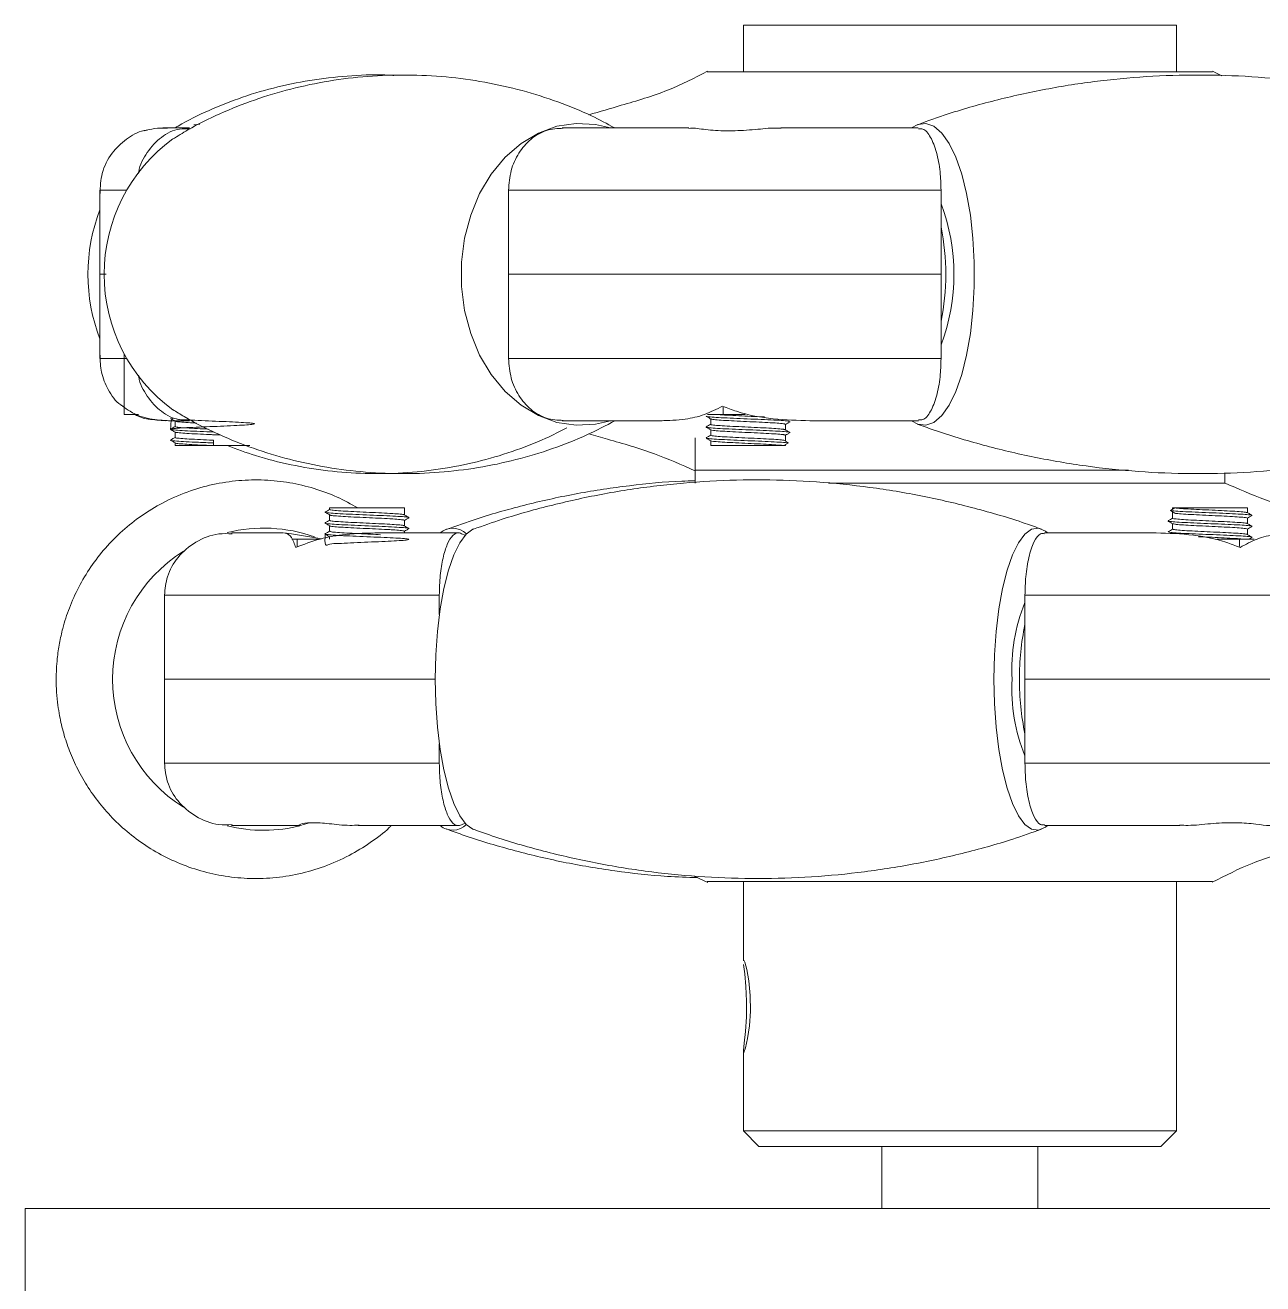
# Model space of a CAD drawing. Header units: millimetres. Extents: x 0 to 1189, y 0 to 841.
# Drawn here: x 176.3 to 255.8, y 481.4 to 562.2 of the extents above; entities that cross this region are included whole.
import ezdxf

# ---------------------------------------------------------------- set-up
doc = ezdxf.new("R2010")
doc.units = ezdxf.units.MM

msp = doc.modelspace()

# ---------------------------------------------------------------- linework, layer by layer
at = {"color": 7, "linetype": 'Continuous', "lineweight": 15}
for p, q in [((222.422, 562.234), (222.422, 559.234)), ((236.696, 562.234), (222.422, 562.234)), ((250.222, 562.234), (236.696, 562.234)), ((250.222, 559.234), (250.222, 562.234)), ((220.108, 559.234), (220.102, 559.234)), ((252.542, 559.234), (220.108, 559.234)), ((253.138, 558.989), (252.539, 559.271)), ((185.323, 555.635), (185.151, 555.635)), ((186.871, 555.635), (185.323, 555.635)), ((186.624, 555.604), (186.847, 555.575)), ((187.156, 555.827), (187.527, 555.884)), ((218.92, 555.635), (210.799, 555.635)), ((233.655, 555.635), (224.832, 555.635)), ((181.122, 551.635), (181.122, 546.234)), ((235.115, 551.635), (207.351, 551.635)), ((207.351, 551.635), (207.351, 546.234)), ((235.115, 546.234), (235.115, 551.635)), ((181.122, 546.234), (181.122, 540.832)), ((181.515, 546.234), (181.122, 546.234)), ((207.351, 546.234), (207.351, 540.832)), ((235.115, 546.234), (207.351, 546.234)), ((235.115, 546.234), (235.115, 540.832)), ((182.683, 537.234), (182.683, 541.093)), ((235.115, 540.832), (207.351, 540.832)), ((221.122, 537.234), (221.122, 537.702)), ((182.683, 537.234), (183.588, 537.234)), ((185.52, 536.832), (186.87, 536.832)), ((185.939, 536.807), (185.939, 536.458)), ((210.8, 536.832), (217.215, 536.832)), ((220.121, 537.234), (221.122, 537.234)), ((220.325, 536.947), (220.325, 536.598)), ((221.122, 537.234), (222.535, 537.234)), ((226.689, 536.832), (233.657, 536.832)), ((185.939, 536.107), (185.939, 535.758)), ((220.062, 536.434), (220.025, 536.425)), ((220.325, 536.247), (220.325, 535.898)), ((225.125, 536.253), (225.125, 536.602)), ((225.125, 535.521), (225.125, 535.902)), ((185.939, 535.407), (185.939, 535.234)), ((185.939, 535.234), (188.404, 535.234)), ((188.412, 535.407), (188.404, 535.58)), ((188.412, 535.407), (188.404, 535.234)), ((188.404, 535.234), (190.739, 535.234)), ((219.322, 535.734), (219.322, 532.864)), ((220.325, 535.547), (220.325, 535.234)), ((220.325, 535.234), (225.027, 535.234)), ((225.314, 535.407), (225.027, 535.58)), ((225.314, 535.407), (225.027, 535.234)), ((225.027, 535.234), (225.125, 535.234)), ((225.125, 535.234), (225.125, 535.293)), ((247.139, 533.65), (219.322, 533.65)), ((253.322, 532.818), (253.322, 533.486)), ((219.322, 532.845), (219.322, 532.818)), ((227.881, 532.818), (253.322, 532.818)), ((195.864, 531.234), (195.864, 531.132)), ((200.664, 531.234), (195.864, 531.234)), ((200.664, 530.786), (200.664, 531.234)), ((249.835, 531.061), (250.118, 531.234)), ((249.835, 531.061), (250.118, 530.887)), ((249.98, 531.234), (249.98, 531.149)), ((250.118, 531.234), (249.98, 531.234)), ((254.78, 531.234), (250.118, 531.234)), ((254.78, 530.926), (254.78, 531.234)), ((195.864, 530.781), (195.864, 530.432)), ((200.664, 530.086), (200.664, 530.435)), ((200.935, 530.6), (200.963, 530.607)), ((249.98, 530.972), (249.98, 530.572)), ((254.78, 530.226), (254.78, 530.575)), ((192.872, 529.635), (189.574, 529.635)), ((193.423, 529.575), (192.928, 529.635)), ((195.367, 529.254), (193.423, 529.575)), ((195.864, 530.081), (195.864, 529.732)), ((204.087, 529.635), (198.896, 529.635)), ((200.664, 529.635), (200.664, 529.735)), ((204.338, 529.575), (204.568, 529.476)), ((248.649, 529.635), (241.763, 529.635)), ((249.98, 530.221), (249.98, 529.872)), ((254.78, 529.526), (254.78, 529.875)), ((193.777, 529.234), (193.43, 529.234)), ((193.777, 529.234), (193.777, 528.754)), ((195.121, 529.234), (193.777, 529.234)), ((195.864, 529.381), (195.864, 529.234)), ((254.273, 529.234), (252.843, 529.234)), ((254.273, 529.234), (254.273, 528.766)), ((255.216, 529.234), (254.273, 529.234)), ((185.266, 525.635), (202.907, 525.635)), ((185.266, 520.234), (185.266, 525.635)), ((202.907, 524.385), (202.907, 525.635)), ((240.502, 525.635), (267.783, 525.635)), ((240.502, 520.234), (240.502, 525.635)), ((185.266, 520.234), (202.643, 520.234)), ((185.266, 520.234), (185.266, 514.832)), ((240.502, 520.234), (267.783, 520.234)), ((240.502, 520.234), (240.502, 514.832)), ((202.907, 514.832), (202.907, 516.083)), ((185.266, 514.832), (202.907, 514.832)), ((240.502, 514.832), (267.783, 514.832)), ((189.574, 510.832), (193.878, 510.832)), ((193.965, 510.86), (193.867, 510.841)), ((194.124, 510.892), (194.48, 510.995)), ((197.707, 510.832), (204.087, 510.832)), ((204.338, 510.892), (204.567, 510.992)), ((241.762, 510.832), (250.444, 510.832)), ((219.26, 507.594), (220.145, 507.177)), ((220.102, 507.234), (252.542, 507.234)), ((222.422, 507.234), (222.422, 502.144)), ((250.222, 491.234), (250.222, 507.234)), ((222.422, 496.334), (222.422, 491.234)), ((222.422, 491.234), (223.422, 490.234)), ((222.434, 491.234), (222.422, 491.234)), ((250.222, 491.234), (222.434, 491.234)), ((249.222, 490.234), (250.222, 491.234)), ((223.422, 490.234), (236.669, 490.234)), ((231.322, 490.234), (231.322, 486.234)), ((236.669, 490.234), (249.222, 490.234)), ((241.322, 486.234), (241.322, 490.234)), ((296.322, 486.234), (176.322, 486.234)), ((176.322, 486.234), (176.322, 390.807)), ((286.322, 486.234), (186.322, 486.234))]:
    msp.add_line(p, q, dxfattribs=at)
at = {"color": 8, "linetype": 'Continuous', "lineweight": 15}
for p, q in [((182.817, 551.635), (181.122, 551.635)), ((182.817, 540.832), (181.122, 540.832))]:
    msp.add_line(p, q, dxfattribs=at)
at = {"color": 7, "linetype": 'Continuous', "lineweight": 15, "flags": 128}
for points in [[(213.901, 536.832), (212.926, 536.602), (211.689, 536.539), (210.46, 536.727), (209.271, 537.162), (208.152, 537.831), (207.133, 538.718), (206.24, 539.8), (205.496, 541.048), (204.921, 542.431), (204.529, 543.912), (204.33, 545.453), (204.33, 547.015), (204.529, 548.556), (204.921, 550.037), (205.496, 551.42), (206.24, 552.668), (207.133, 553.75), (208.152, 554.637), (209.271, 555.306), (210.46, 555.74), (211.689, 555.929), (212.926, 555.866), (213.901, 555.635)], [(233.207, 555.635), (233.619, 555.866), (234.141, 555.929), (234.659, 555.74), (235.161, 555.306), (235.633, 554.637), (236.063, 553.75), (236.44, 552.668), (236.754, 551.42), (236.996, 550.037), (237.162, 548.556), (237.246, 547.015), (237.246, 545.453), (237.162, 543.912), (236.996, 542.431), (236.754, 541.048), (236.44, 539.8), (236.063, 538.718), (235.633, 537.831), (235.161, 537.162), (234.659, 536.727), (234.141, 536.539), (233.619, 536.602), (233.207, 536.832)], [(205.115, 529.887), (205.06, 529.866), (204.627, 529.553), (204.213, 529), (203.83, 528.219), (203.487, 527.231), (203.194, 526.063), (202.958, 524.743), (202.784, 523.306), (202.678, 521.79), (202.643, 520.234)], [(238.511, 520.234), (238.547, 521.79), (238.653, 523.306), (238.826, 524.743), (239.062, 526.063), (239.356, 527.231), (239.698, 528.219), (240.081, 529), (240.495, 529.553), (240.928, 529.866), (241.37, 529.929), (241.809, 529.74), (241.939, 529.635)], [(202.643, 520.234), (202.678, 518.677), (202.784, 517.161), (202.958, 515.725), (203.194, 514.405), (203.487, 513.236), (203.83, 512.249), (204.213, 511.468), (204.627, 510.914), (205.06, 510.602), (205.115, 510.58)], [(241.939, 510.832), (241.809, 510.727), (241.37, 510.539), (240.928, 510.602), (240.495, 510.914), (240.081, 511.468), (239.698, 512.249), (239.356, 513.236), (239.062, 514.405), (238.826, 515.725), (238.653, 517.161), (238.547, 518.677), (238.511, 520.234)], [(222.434, 502.234), (222.511, 502.069), (222.637, 501.596), (222.773, 500.855), (222.869, 499.92), (222.886, 498.919), (222.82, 497.971), (222.696, 497.155), (222.558, 496.556), (222.456, 496.258), (222.434, 496.234), (222.427, 496.398), (222.479, 496.872), (222.557, 497.613), (222.619, 498.548), (222.63, 499.549), (222.587, 500.497), (222.511, 501.312), (222.442, 501.912), (222.442, 501.912)]]:
    msp.add_lwpolyline(points, dxfattribs=at)
at = {"color": 7, "linetype": 'Continuous', "lineweight": 15}
for centre, radius, start, end in [((192.177, 546.234), 10.787, 126.27321, 233.72016), ((223.142, 546.234), 12.799, 339.30348, 20.69652), ((191.871, 546.234), 11.521, 158.91604, 201.08396), ((220.283, 546.234), 15.138, 348.45589, 11.54411), ((191.634, 520.241), 9.696, 70.32765, 103.98975), ((203.769, 528.659), 1.266, 46.16692, 129.58284), ((191.638, 520.234), 9.703, 122.01438, 180.00394), ((250.887, 520.875), 11.232, 157.61135, 183.2728), ((255.975, 520.428), 15.823, 167.92659, 180.70234), ((191.638, 520.233), 9.703, 179.99633, 237.97895), ((250.887, 519.593), 11.232, 176.72713, 202.38872), ((255.976, 520.04), 15.825, 179.29814, 192.07284), ((191.634, 520.227), 9.696, 256.02053, 284.4436), ((203.769, 511.808), 1.266, 230.42015, 313.83212)]:
    msp.add_arc(centre, radius, start, end, dxfattribs=at)
for points, knots in [([(214.167, 555.635), (213.676, 555.9), (212.514, 556.527), (210.52, 557.334), (208.227, 558.065), (205.824, 558.604), (203.348, 558.942), (200.831, 559.069), (198.308, 558.981), (195.811, 558.679), (193.375, 558.168), (191.03, 557.463), (188.816, 556.574), (187.067, 555.709), (186.108, 555.109), (185.785, 554.908)], [0, 0, 0, 0, 0.058464, 0.138154, 0.219179, 0.301176, 0.383838, 0.466896, 0.55011, 0.633224, 0.71597, 0.798112, 0.879389, 0.959498, 1, 1, 1, 1]), ([(199.983, 559.003), (199.895, 559.01), (199.002, 559.079), (197.293, 559.007), (194.889, 558.771), (192.537, 558.304), (190.269, 557.646), (188.133, 556.789), (186.69, 556.105), (186.009, 555.676), (185.944, 555.635)], [0, 0, 0, 0, 0.01781, 0.1806107, 0.3433866, 0.5055539, 0.6666379, 0.8261283, 0.983457, 1, 1, 1, 1]), ([(220.127, 559.28), (219.281, 558.846), (217.506, 557.934), (214.891, 557.18), (213.201, 556.682), (212.51, 556.478)], [0, 0, 0, 0, 0.349631, 0.734396, 1, 1, 1, 1]), ([(269.677, 555.847), (269.335, 555.972), (267.948, 556.48), (265.452, 557.229), (262.177, 558.01), (258.845, 558.576), (255.479, 558.93), (252.097, 559.068), (248.717, 558.989), (245.356, 558.696), (242.032, 558.193), (238.764, 557.476), (235.946, 556.689), (234.249, 556.078), (233.592, 555.841)], [0, 0, 0, 0, 0.02986, 0.121075, 0.212613, 0.304251, 0.395902, 0.487496, 0.578981, 0.670305, 0.761411, 0.85225, 0.942762, 1, 1, 1, 1]), ([(184.142, 555.488), (184.078, 555.48), (183.596, 555.417), (182.777, 554.936), (181.814, 554.022), (181.186, 552.783), (181.146, 551.865), (181.127, 551.429)], [0, 0, 0, 0, 0.03565, 0.266033, 0.499504, 0.762713, 1, 1, 1, 1]), ([(186.902, 555.57), (186.677, 555.582), (186.036, 555.617), (185.032, 555.104), (184.138, 554.131), (183.665, 553.246), (183.605, 552.749), (183.601, 552.715)], [0, 0, 0, 0, 0.156401, 0.444209, 0.722379, 0.981435, 1, 1, 1, 1]), ([(185.427, 555.607), (185.292, 555.617), (184.804, 555.65), (184.233, 555.512), (183.999, 555.462), (183.93, 555.448), (183.95, 555.454), (183.957, 555.456)], [0, 0, 0, 0, 0.1388316, 0.5024524, 0.901375, 0.9681705, 1, 1, 1, 1]), ([(207.351, 551.635), (207.385, 552.063), (207.453, 552.918), (207.98, 554.064), (208.765, 554.963), (209.761, 555.556), (210.492, 555.596), (210.853, 555.615)], [0, 0, 0, 0, 0.193224, 0.386266, 0.584374, 0.794823, 1, 1, 1, 1]), ([(224.847, 555.61), (224.723, 555.618), (224.228, 555.649), (223.133, 555.514), (222.109, 555.456), (221.087, 555.447), (220.14, 555.491), (219.255, 555.643), (218.992, 555.613), (218.925, 555.606)], [0, 0, 0, 0, 0.064828, 0.258299, 0.470552, 0.505996, 0.717, 0.927776, 1, 1, 1, 1]), ([(233.656, 555.57), (233.754, 555.583), (234.027, 555.619), (234.45, 555.103), (234.838, 554.137), (235.074, 552.905), (235.102, 552.035), (235.115, 551.635)], [0, 0, 0, 0, 0.133104, 0.37186, 0.602621, 0.817525, 1, 1, 1, 1]), ([(181.127, 541.038), (181.136, 540.671), (181.156, 539.899), (181.632, 538.8), (182.161, 538.008), (182.607, 537.756), (182.683, 537.713)], [0, 0, 0, 0, 0.285633, 0.599858, 0.931381, 1, 1, 1, 1]), ([(207.351, 540.832), (207.385, 540.405), (207.453, 539.55), (207.98, 538.404), (208.765, 537.504), (209.761, 536.911), (210.493, 536.872), (210.854, 536.852)], [0, 0, 0, 0, 0.193167, 0.386153, 0.584203, 0.794589, 1, 1, 1, 1]), ([(233.657, 536.898), (233.755, 536.885), (234.027, 536.849), (234.45, 537.365), (234.838, 538.331), (235.074, 539.562), (235.102, 540.433), (235.115, 540.832)], [0, 0, 0, 0, 0.132566, 0.3714697, 0.6023743, 0.8174139, 1, 1, 1, 1]), ([(186.906, 536.898), (186.679, 536.885), (186.037, 536.85), (185.032, 537.363), (184.138, 538.337), (183.665, 539.221), (183.605, 539.719), (183.601, 539.752)], [0, 0, 0, 0, 0.15714, 0.444708, 0.722647, 0.981489, 1, 1, 1, 1]), ([(185.588, 536.833), (185.165, 536.852), (184.31, 536.892), (183.292, 537.247), (182.728, 537.655), (182.568, 537.77)], [0, 0, 0, 0, 0.412602, 0.833283, 1, 1, 1, 1]), ([(185.782, 537.558), (186.031, 537.401), (186.901, 536.855), (188.526, 536.028), (190.682, 535.129), (192.98, 534.404), (195.382, 533.864), (197.858, 533.526), (200.375, 533.399), (202.898, 533.487), (205.395, 533.789), (207.832, 534.298), (210.172, 535.008), (212.309, 535.844), (213.59, 536.52), (214.182, 536.832)], [0, 0, 0, 0, 0.031318, 0.10953, 0.189187, 0.270178, 0.352141, 0.434769, 0.517793, 0.600973, 0.684052, 0.766764, 0.848872, 0.930115, 1, 1, 1, 1]), ([(221.09, 537.77), (220.705, 537.575), (219.927, 537.178), (218.584, 536.881), (217.64, 536.85), (217.112, 536.833)], [0, 0, 0, 0, 0.301027, 0.609229, 1, 1, 1, 1]), ([(226.702, 536.833), (225.916, 536.852), (224.328, 536.892), (222.435, 537.247), (221.387, 537.655), (221.09, 537.77)], [0, 0, 0, 0, 0.412645, 0.833373, 1, 1, 1, 1]), ([(183.352, 537.248), (183.359, 537.244), (183.64, 537.056), (184.303, 536.9), (184.955, 536.857), (185.319, 536.833)], [0, 0, 0, 0, 0.01058, 0.447057, 1, 1, 1, 1]), ([(185.655, 536.277), (185.667, 536.565), (185.69, 537.144), (186.127, 536.863), (186.787, 536.89), (187.631, 536.835), (188.551, 536.802), (189.448, 536.764), (190.219, 536.726), (190.778, 536.689), (191.062, 536.651), (191.039, 536.613), (190.71, 536.576), (190.113, 536.538), (189.316, 536.5), (188.41, 536.463), (187.495, 536.425), (186.676, 536.388), (186.043, 536.35), (185.67, 536.312), (185.599, 536.275), (185.838, 536.237), (186.358, 536.2), (187.102, 536.162), (187.837, 536.131), (188.289, 536.112), (188.438, 536.106)], [0, 0, 0, 0, 0.042404, 0.08499, 0.127629, 0.170254, 0.212829, 0.255372, 0.297901, 0.340436, 0.382998, 0.425605, 0.468252, 0.510854, 0.553414, 0.595948, 0.638478, 0.681022, 0.7236, 0.76623, 0.808865, 0.851447, 0.893994, 0.936524, 0.979057, 1, 1, 1, 1]), ([(185.646, 536.977), (185.697, 536.948), (185.799, 536.889), (185.9, 536.83), (185.951, 536.801)], [0, 0, 0, 0, 0.500065, 1, 1, 1, 1]), ([(185.969, 536.802), (185.996, 536.792), (186.058, 536.769), (186.475, 536.734), (186.926, 536.706), (187.251, 536.69), (187.321, 536.686)], [0, 0, 0, 0, 0.263139, 0.587356, 0.911573, 1, 1, 1, 1]), ([(220.029, 537.118), (220.08, 537.089), (220.182, 537.03), (220.283, 536.972), (220.334, 536.942)], [0, 0, 0, 0, 0.5000524, 1, 1, 1, 1]), ([(220.068, 537.117), (220.067, 537.112), (220.064, 537.095), (220.378, 537.065), (220.965, 537.027), (221.769, 536.99), (222.677, 536.952), (223.59, 536.914), (224.411, 536.877), (225.024, 536.839), (225.366, 536.808), (225.375, 536.79), (225.378, 536.784)], [0, 0, 0, 0, 0.04508, 0.157801, 0.270464, 0.383121, 0.495826, 0.60863, 0.721575, 0.834484, 0.947261, 1, 1, 1, 1]), ([(220.365, 536.944), (220.372, 536.936), (220.391, 536.917), (220.719, 536.885), (221.283, 536.847), (222.022, 536.809), (222.838, 536.772), (223.64, 536.734), (224.343, 536.696), (224.849, 536.659), (225.115, 536.627), (225.097, 536.608), (225.091, 536.602)], [0, 0, 0, 0, 0.062636, 0.172724, 0.282812, 0.3929, 0.502988, 0.613075, 0.723162, 0.83325, 0.943338, 1, 1, 1, 1]), ([(220.743, 537.234), (220.801, 537.228), (220.992, 537.21), (221.546, 537.18), (222.309, 537.142), (223.1, 537.106), (223.56, 537.083), (223.77, 537.073)], [0, 0, 0, 0, 0.1022461, 0.3357593, 0.5692715, 0.8027827, 1, 1, 1, 1]), ([(225.125, 536.597), (225.173, 536.625), (225.272, 536.683), (225.371, 536.74), (225.422, 536.769)], [0, 0, 0, 0, 0.486894, 1, 1, 1, 1]), ([(185.939, 536.463), (185.891, 536.435), (185.793, 536.378), (185.694, 536.321), (185.643, 536.291)], [0, 0, 0, 0, 0.485567, 1, 1, 1, 1]), ([(185.644, 536.278), (185.695, 536.249), (185.797, 536.19), (185.898, 536.131), (185.949, 536.102)], [0, 0, 0, 0, 0.500044, 1, 1, 1, 1]), ([(185.972, 536.458), (185.965, 536.453), (185.938, 536.435), (186.182, 536.404), (186.669, 536.367), (187.331, 536.33), (187.835, 536.307), (188.073, 536.296)], [0, 0, 0, 0, 0.099238, 0.330835, 0.562431, 0.794027, 1, 1, 1, 1]), ([(185.968, 536.103), (185.965, 536.1), (185.95, 536.086), (186.187, 536.058), (186.667, 536.02), (187.359, 535.983), (187.971, 535.954), (188.487, 535.93), (188.726, 535.919), (188.885, 535.911)], [0, 0, 0, 0, 0.037288, 0.233294, 0.429301, 0.625308, 0.821314, 0.880753, 1, 1, 1, 1]), ([(189.293, 535.234), (189.895, 535.009), (191.221, 534.513), (193.388, 533.974), (195.744, 533.585), (198.153, 533.409), (200.577, 533.447), (202.982, 533.7), (205.335, 534.161), (207.596, 534.828), (209.529, 535.567), (210.641, 536.151), (211.086, 536.385)], [0, 0, 0, 0, 0.086785, 0.191177, 0.296558, 0.402572, 0.508892, 0.615196, 0.721103, 0.826302, 0.93046, 1, 1, 1, 1]), ([(212.504, 535.985), (212.902, 535.872), (214.312, 535.474), (216.63, 534.814), (218.453, 534.007), (219.313, 533.625)], [0, 0, 0, 0, 0.172096, 0.609297, 1, 1, 1, 1]), ([(220.029, 536.419), (220.079, 536.39), (220.181, 536.331), (220.282, 536.272), (220.333, 536.243)], [0, 0, 0, 0, 0.5000631, 1, 1, 1, 1]), ([(220.325, 535.903), (220.277, 535.875), (220.178, 535.818), (220.08, 535.761), (220.029, 535.731)], [0, 0, 0, 0, 0.485363, 1, 1, 1, 1]), ([(220.325, 536.603), (220.278, 536.575), (220.181, 536.519), (220.083, 536.462), (220.032, 536.433)], [0, 0, 0, 0, 0.479713, 1, 1, 1, 1]), ([(220.055, 536.418), (220.08, 536.408), (220.136, 536.385), (220.578, 536.35), (221.261, 536.312), (222.119, 536.275), (223.043, 536.237), (223.928, 536.2), (224.686, 536.162), (225.191, 536.124), (225.432, 536.098), (225.407, 536.085), (225.405, 536.083)], [0, 0, 0, 0, 0.090267, 0.202753, 0.315377, 0.428012, 0.54051, 0.652913, 0.765272, 0.877639, 0.990067, 1, 1, 1, 1]), ([(220.342, 536.598), (220.337, 536.596), (220.294, 536.582), (220.477, 536.555), (220.891, 536.517), (221.538, 536.48), (222.312, 536.442), (223.135, 536.404), (223.91, 536.367), (224.554, 536.329), (224.883, 536.3), (225.063, 536.276), (225.076, 536.265), (225.084, 536.257)], [0, 0, 0, 0, 0.016425, 0.126831, 0.237239, 0.347648, 0.458056, 0.568464, 0.678871, 0.789279, 0.899686, 0.933175, 1, 1, 1, 1]), ([(220.342, 535.898), (220.337, 535.896), (220.294, 535.882), (220.477, 535.855), (220.891, 535.817), (221.538, 535.78), (222.312, 535.742), (223.135, 535.704), (223.911, 535.667), (224.551, 535.629), (224.891, 535.6), (225.001, 535.584), (225.027, 535.58)], [0, 0, 0, 0, 0.017602, 0.135914, 0.254229, 0.372544, 0.490859, 0.609173, 0.727488, 0.845802, 0.964115, 1, 1, 1, 1]), ([(220.336, 536.244), (220.375, 536.232), (220.454, 536.208), (220.899, 536.171), (221.536, 536.133), (222.313, 536.096), (223.135, 536.058), (223.911, 536.02), (224.554, 535.983), (224.885, 535.954), (225.084, 535.927), (225.097, 535.913), (225.108, 535.902)], [0, 0, 0, 0, 0.1045332, 0.2143459, 0.3241584, 0.4339714, 0.5437848, 0.6535986, 0.7634122, 0.8732257, 0.9065266, 1, 1, 1, 1]), ([(225.419, 536.082), (225.368, 536.112), (225.267, 536.171), (225.165, 536.229), (225.114, 536.259)], [0, 0, 0, 0, 0.500071, 1, 1, 1, 1]), ([(225.125, 535.897), (225.172, 535.925), (225.271, 535.982), (225.369, 536.039), (225.42, 536.068)], [0, 0, 0, 0, 0.483426, 1, 1, 1, 1]), ([(233.588, 536.621), (233.93, 536.496), (235.317, 535.988), (237.813, 535.239), (241.088, 534.458), (244.421, 533.891), (247.787, 533.537), (251.168, 533.4), (254.548, 533.478), (257.909, 533.772), (261.233, 534.275), (264.501, 534.991), (267.32, 535.778), (269.016, 536.39), (269.674, 536.627)], [0, 0, 0, 0, 0.029859, 0.121074, 0.212612, 0.30425, 0.395901, 0.487496, 0.578981, 0.670304, 0.761411, 0.85225, 0.942762, 1, 1, 1, 1]), ([(185.642, 535.579), (185.693, 535.55), (185.795, 535.491), (185.896, 535.432), (185.947, 535.403)], [0, 0, 0, 0, 0.500073, 1, 1, 1, 1]), ([(185.939, 535.763), (185.892, 535.735), (185.795, 535.679), (185.697, 535.622), (185.646, 535.593)], [0, 0, 0, 0, 0.479635, 1, 1, 1, 1]), ([(185.682, 535.578), (185.684, 535.572), (185.687, 535.554), (186.02, 535.522), (186.623, 535.485), (187.456, 535.446), (188.087, 535.42), (188.412, 535.407)], [0, 0, 0, 0, 0.105517, 0.325228, 0.54514, 0.765327, 1, 1, 1, 1]), ([(185.972, 535.758), (185.965, 535.753), (185.938, 535.735), (186.182, 535.704), (186.668, 535.667), (187.358, 535.629), (187.972, 535.6), (188.322, 535.584), (188.404, 535.58)], [0, 0, 0, 0, 0.090558, 0.301894, 0.513231, 0.724566, 0.935902, 1, 1, 1, 1]), ([(185.968, 535.404), (185.965, 535.401), (185.949, 535.386), (186.187, 535.358), (186.667, 535.32), (187.358, 535.283), (187.972, 535.254), (188.322, 535.238), (188.404, 535.234)], [0, 0, 0, 0, 0.0490823, 0.2700563, 0.4910313, 0.712007, 0.9329834, 1, 1, 1, 1]), ([(220.032, 535.717), (220.082, 535.688), (220.184, 535.629), (220.286, 535.57), (220.336, 535.541)], [0, 0, 0, 0, 0.500082, 1, 1, 1, 1]), ([(220.053, 535.716), (220.051, 535.714), (220.03, 535.7), (220.287, 535.673), (220.814, 535.635), (221.585, 535.598), (222.476, 535.56), (223.399, 535.522), (224.241, 535.485), (224.948, 535.446), (225.19, 535.42), (225.314, 535.407)], [0, 0, 0, 0, 0.018545, 0.140256, 0.261858, 0.383402, 0.504946, 0.626546, 0.748257, 0.87012, 1, 1, 1, 1]), ([(220.345, 535.543), (220.382, 535.531), (220.46, 535.507), (220.9, 535.471), (221.536, 535.433), (222.313, 535.396), (223.135, 535.358), (223.911, 535.32), (224.551, 535.283), (224.891, 535.254), (225.001, 535.238), (225.027, 535.234)], [0, 0, 0, 0, 0.110061, 0.231916, 0.35377, 0.475624, 0.597479, 0.719334, 0.841189, 0.963044, 1, 1, 1, 1]), ([(197.679, 531.234), (197.238, 531.477), (196.336, 531.974), (194.863, 532.51), (193.303, 532.884), (191.679, 533.057), (190.021, 533.022), (188.352, 532.768), (186.702, 532.287), (185.167, 531.605), (183.777, 530.757), (182.552, 529.787), (181.459, 528.681), (180.517, 527.464), (179.741, 526.168), (179.143, 524.84), (178.753, 523.628), (178.51, 522.538), (178.353, 521.45), (178.284, 520.116), (178.365, 518.886), (178.549, 517.73), (178.78, 516.745), (179.163, 515.596), (179.683, 514.425), (180.357, 513.254), (181.183, 512.119), (182.161, 511.05), (183.283, 510.076), (184.54, 509.22), (185.916, 508.506), (187.395, 507.955), (188.957, 507.585), (190.58, 507.41), (192.238, 507.445), (193.907, 507.699), (195.556, 508.181), (197.094, 508.86), (198.473, 509.719), (199.367, 510.376), (199.772, 510.79), (199.813, 510.832)], [0, 0, 0, 0, 0.0266676, 0.0545132, 0.082838, 0.1116319, 0.1408974, 0.1706523, 0.2009324, 0.2318063, 0.2594678, 0.287022, 0.3144177, 0.3415693, 0.3682964, 0.3941368, 0.418404, 0.4354543, 0.4531081, 0.4764046, 0.5059154, 0.5180593, 0.5382296, 0.5592899, 0.5819979, 0.6058376, 0.6306087, 0.6561544, 0.682368, 0.7091733, 0.7365169, 0.7643626, 0.7926875, 0.8214813, 0.8507469, 0.8805017, 0.9107819, 0.9416557, 0.9693172, 0.9968715, 1, 1, 1, 1]), ([(219.282, 532.972), (219.012, 532.967), (217.618, 532.943), (215.112, 532.685), (211.787, 532.196), (208.519, 531.475), (205.701, 530.689), (204.004, 530.078), (203.347, 529.841)], [0, 0, 0, 0, 0.04955, 0.255713, 0.461385, 0.666454, 0.870784, 1, 1, 1, 1]), ([(241.563, 529.87), (241.217, 529.994), (239.803, 530.501), (237.263, 531.248), (233.929, 532.027), (230.544, 532.589), (227.129, 532.937), (223.7, 533.069), (220.275, 532.984), (216.869, 532.685), (213.498, 532.175), (210.181, 531.452), (207.375, 530.674), (205.703, 530.082), (205.09, 529.865)], [0, 0, 0, 0, 0.029791, 0.121657, 0.213772, 0.305909, 0.398003, 0.490006, 0.581881, 0.673589, 0.765092, 0.856354, 0.947331, 1, 1, 1, 1]), ([(261.412, 530.123), (260.59, 530.356), (258.756, 530.873), (256.007, 531.655), (254.18, 532.465), (253.314, 532.849)], [0, 0, 0, 0, 0.299701, 0.668467, 1, 1, 1, 1]), ([(195.864, 531.136), (195.818, 531.109), (195.722, 531.054), (195.625, 530.998), (195.575, 530.968)], [0, 0, 0, 0, 0.4731, 1, 1, 1, 1]), ([(200.636, 530.79), (200.639, 530.792), (200.656, 530.807), (200.423, 530.835), (200.059, 530.864), (199.586, 530.892), (199.027, 530.921), (198.214, 530.959), (197.407, 530.997), (196.694, 531.034), (196.17, 531.072), (195.883, 531.104), (195.893, 531.124), (195.897, 531.132)], [0, 0, 0, 0, 0.020399, 0.130531, 0.240662, 0.27406, 0.38419, 0.49432, 0.604451, 0.714581, 0.824711, 0.934841, 1, 1, 1, 1]), ([(255.037, 530.742), (255.054, 530.747), (255.112, 530.764), (254.887, 530.795), (254.393, 530.832), (253.654, 530.87), (252.776, 530.907), (251.851, 530.945), (250.99, 530.983), (250.249, 531.021), (249.976, 531.047), (249.835, 531.061)], [0, 0, 0, 0, 0.048757, 0.166722, 0.28458, 0.402383, 0.520185, 0.638042, 0.756006, 0.874118, 1, 1, 1, 1]), ([(254.744, 530.931), (254.723, 530.941), (254.674, 530.962), (254.288, 530.997), (253.683, 531.034), (252.921, 531.072), (252.101, 531.11), (251.311, 531.147), (250.644, 531.185), (250.275, 531.214), (250.148, 531.23), (250.118, 531.234)], [0, 0, 0, 0, 0.091085, 0.215538, 0.339991, 0.464443, 0.588895, 0.713349, 0.837803, 0.962256, 1, 1, 1, 1]), ([(195.565, 530.955), (195.615, 530.925), (195.717, 530.866), (195.818, 530.808), (195.869, 530.778)], [0, 0, 0, 0, 0.500054, 1, 1, 1, 1]), ([(195.567, 530.253), (195.618, 530.223), (195.719, 530.165), (195.821, 530.106), (195.871, 530.077)], [0, 0, 0, 0, 0.500079, 1, 1, 1, 1]), ([(195.864, 530.436), (195.817, 530.409), (195.719, 530.352), (195.621, 530.296), (195.571, 530.266)], [0, 0, 0, 0, 0.48059, 1, 1, 1, 1]), ([(200.928, 530.616), (200.908, 530.626), (200.861, 530.647), (200.436, 530.682), (199.764, 530.719), (198.912, 530.757), (197.989, 530.795), (197.099, 530.832), (196.334, 530.87), (195.812, 530.907), (195.56, 530.935), (195.588, 530.951), (195.593, 530.954)], [0, 0, 0, 0, 0.082923, 0.194436, 0.306077, 0.417775, 0.529335, 0.640796, 0.752204, 0.863611, 0.97507, 1, 1, 1, 1]), ([(200.921, 529.918), (200.923, 529.922), (200.929, 529.938), (200.63, 529.967), (200.057, 530.005), (199.259, 530.042), (198.355, 530.08), (197.439, 530.118), (196.612, 530.155), (195.986, 530.193), (195.627, 530.225), (195.612, 530.245), (195.607, 530.252)], [0, 0, 0, 0, 0.034865, 0.147541, 0.260151, 0.372747, 0.485382, 0.598107, 0.71097, 0.823845, 0.936581, 1, 1, 1, 1]), ([(200.631, 530.435), (200.639, 530.441), (200.667, 530.458), (200.428, 530.488), (200.058, 530.517), (199.586, 530.546), (199.027, 530.575), (198.214, 530.613), (197.407, 530.65), (196.694, 530.688), (196.17, 530.726), (195.883, 530.758), (195.893, 530.778), (195.897, 530.785)], [0, 0, 0, 0, 0.043892, 0.15138, 0.258868, 0.291471, 0.398958, 0.506446, 0.613935, 0.721425, 0.828914, 0.936404, 1, 1, 1, 1]), ([(200.62, 530.092), (200.615, 530.098), (200.601, 530.116), (200.292, 530.147), (199.749, 530.184), (199.027, 530.221), (198.214, 530.259), (197.407, 530.297), (196.694, 530.334), (196.17, 530.372), (195.883, 530.404), (195.893, 530.424), (195.897, 530.432)], [0, 0, 0, 0, 0.052769, 0.163451, 0.270429, 0.381112, 0.491794, 0.602475, 0.713156, 0.823837, 0.934519, 1, 1, 1, 1]), ([(200.959, 530.615), (200.908, 530.644), (200.807, 530.703), (200.706, 530.762), (200.655, 530.791)], [0, 0, 0, 0, 0.500071, 1, 1, 1, 1]), ([(200.664, 530.431), (200.711, 530.458), (200.809, 530.515), (200.907, 530.572), (200.958, 530.601)], [0, 0, 0, 0, 0.483415, 1, 1, 1, 1]), ([(249.685, 530.392), (249.736, 530.362), (249.837, 530.304), (249.939, 530.245), (249.99, 530.215)], [0, 0, 0, 0, 0.500073, 1, 1, 1, 1]), ([(249.98, 530.576), (249.933, 530.549), (249.835, 530.492), (249.736, 530.435), (249.686, 530.406)], [0, 0, 0, 0, 0.481959, 1, 1, 1, 1]), ([(255.038, 530.056), (255.027, 530.064), (254.999, 530.085), (254.614, 530.118), (253.968, 530.155), (253.13, 530.193), (252.21, 530.23), (251.311, 530.268), (250.53, 530.306), (249.968, 530.343), (249.67, 530.377), (249.706, 530.398), (249.72, 530.407)], [0, 0, 0, 0, 0.067773, 0.174985, 0.282327, 0.389681, 0.496903, 0.604036, 0.711127, 0.818224, 0.92538, 1, 1, 1, 1]), ([(254.75, 530.23), (254.729, 530.239), (254.679, 530.262), (254.289, 530.297), (253.683, 530.334), (252.921, 530.372), (252.101, 530.409), (251.311, 530.447), (250.644, 530.485), (250.276, 530.514), (250.048, 530.542), (249.936, 530.558), (249.981, 530.572), (249.981, 530.572)], [0, 0, 0, 0, 0.085488, 0.195495, 0.305502, 0.415509, 0.525516, 0.635524, 0.745532, 0.85554, 0.8889, 0.998907, 1, 1, 1, 1]), ([(254.778, 530.575), (254.753, 530.588), (254.702, 530.613), (254.291, 530.65), (253.682, 530.688), (252.921, 530.726), (252.101, 530.763), (251.311, 530.801), (250.644, 530.838), (250.275, 530.867), (250.148, 530.884), (250.118, 530.887)], [0, 0, 0, 0, 0.119376, 0.239955, 0.360534, 0.481114, 0.601693, 0.722272, 0.84285, 0.963429, 1, 1, 1, 1]), ([(255.073, 530.757), (255.022, 530.786), (254.92, 530.845), (254.819, 530.904), (254.768, 530.933)], [0, 0, 0, 0, 0.500064, 1, 1, 1, 1]), ([(255.076, 530.055), (255.025, 530.084), (254.923, 530.143), (254.822, 530.202), (254.771, 530.231)], [0, 0, 0, 0, 0.500094, 1, 1, 1, 1]), ([(254.78, 530.571), (254.828, 530.599), (254.927, 530.656), (255.026, 530.713), (255.076, 530.743)], [0, 0, 0, 0, 0.486223, 1, 1, 1, 1]), ([(189.608, 529.57), (189.321, 529.582), (188.511, 529.618), (187.251, 529.102), (186.092, 528.137), (185.386, 526.905), (185.304, 526.035), (185.266, 525.635)], [0, 0, 0, 0, 0.130992, 0.370329, 0.601653, 0.817082, 1, 1, 1, 1]), ([(192.928, 529.635), (193.034, 529.615), (193.249, 529.576), (193.504, 529.221), (193.646, 528.813), (193.686, 528.697)], [0, 0, 0, 0, 0.412601, 0.833284, 1, 1, 1, 1]), ([(193.686, 528.698), (194.202, 528.893), (195.246, 529.29), (197.047, 529.586), (198.314, 529.617), (199.022, 529.635)], [0, 0, 0, 0, 0.301127, 0.609431, 1, 1, 1, 1]), ([(195.581, 529.551), (195.567, 529.262), (195.539, 528.687), (195.844, 528.964), (196.411, 528.938), (197.191, 528.993), (198.092, 529.026), (199.012, 529.065), (199.847, 529.102), (200.503, 529.14), (200.906, 529.177), (201.011, 529.215), (200.806, 529.252), (200.314, 529.29), (199.589, 529.328), (198.715, 529.365), (197.79, 529.403), (196.921, 529.44), (196.197, 529.478), (195.726, 529.516), (195.522, 529.545), (195.589, 529.563), (195.608, 529.567)], [0, 0, 0, 0, 0.0519666, 0.1035174, 0.155094, 0.2067195, 0.2584073, 0.3100596, 0.3616553, 0.4132152, 0.4647623, 0.5163209, 0.5679154, 0.6195675, 0.6712554, 0.7228816, 0.7744596, 0.8260113, 0.8775602, 0.9291309, 0.980747, 1, 1, 1, 1]), ([(195.569, 529.552), (195.62, 529.522), (195.721, 529.463), (195.823, 529.405), (195.873, 529.375)], [0, 0, 0, 0, 0.500073, 1, 1, 1, 1]), ([(195.864, 529.736), (195.816, 529.709), (195.719, 529.652), (195.621, 529.595), (195.57, 529.566)], [0, 0, 0, 0, 0.481375, 1, 1, 1, 1]), ([(199.133, 529.515), (198.927, 529.525), (198.465, 529.548), (197.691, 529.583), (196.936, 529.621), (196.334, 529.658), (195.936, 529.695), (195.891, 529.72), (195.87, 529.732)], [0, 0, 0, 0, 0.139613, 0.313292, 0.486971, 0.66065, 0.834329, 1, 1, 1, 1]), ([(200.631, 529.735), (200.639, 529.741), (200.667, 529.758), (200.428, 529.789), (200.058, 529.817), (199.586, 529.846), (199.027, 529.875), (198.214, 529.913), (197.407, 529.95), (196.693, 529.988), (196.173, 530.026), (195.897, 530.056), (195.901, 530.073), (195.902, 530.078)], [0, 0, 0, 0, 0.044879, 0.15479, 0.2647, 0.298038, 0.407947, 0.517856, 0.627767, 0.737678, 0.847589, 0.9575, 1, 1, 1, 1]), ([(200.956, 529.917), (200.905, 529.946), (200.804, 530.005), (200.702, 530.064), (200.651, 530.093)], [0, 0, 0, 0, 0.500089, 1, 1, 1, 1]), ([(200.664, 529.731), (200.712, 529.759), (200.811, 529.816), (200.909, 529.873), (200.96, 529.903)], [0, 0, 0, 0, 0.486428, 1, 1, 1, 1]), ([(202.907, 525.635), (202.919, 526.063), (202.944, 526.918), (203.132, 528.062), (203.412, 528.97), (203.779, 529.548), (204.103, 529.68), (204.29, 529.597), (204.338, 529.575)], [0, 0, 0, 0, 0.176242, 0.35232, 0.533019, 0.724974, 0.929937, 1, 1, 1, 1]), ([(241.75, 529.57), (241.663, 529.585), (241.427, 529.623), (241.064, 529.104), (240.736, 528.137), (240.536, 526.905), (240.512, 526.035), (240.502, 525.635)], [0, 0, 0, 0, 0.13956, 0.376538, 0.605581, 0.818886, 1, 1, 1, 1]), ([(248.634, 529.635), (249.429, 529.615), (251.036, 529.576), (252.951, 529.221), (254.01, 528.813), (254.311, 528.697)], [0, 0, 0, 0, 0.412656, 0.833395, 1, 1, 1, 1]), ([(249.98, 529.876), (249.932, 529.848), (249.833, 529.791), (249.734, 529.734), (249.683, 529.704)], [0, 0, 0, 0, 0.486839, 1, 1, 1, 1]), ([(255.038, 529.341), (255.053, 529.349), (255.091, 529.37), (254.804, 529.403), (254.25, 529.44), (253.474, 529.478), (252.576, 529.516), (251.656, 529.553), (250.814, 529.591), (250.162, 529.629), (249.771, 529.661), (249.738, 529.682), (249.725, 529.689)], [0, 0, 0, 0, 0.07038, 0.178209, 0.285983, 0.393751, 0.501565, 0.609473, 0.717517, 0.825525, 0.933407, 1, 1, 1, 1]), ([(254.778, 529.875), (254.753, 529.888), (254.702, 529.913), (254.291, 529.95), (253.682, 529.988), (252.921, 530.026), (252.1, 530.063), (251.311, 530.101), (250.641, 530.138), (250.282, 530.167), (250.061, 530.193), (250.031, 530.207), (250.01, 530.217)], [0, 0, 0, 0, 0.109091, 0.219282, 0.329474, 0.439665, 0.549856, 0.660047, 0.770237, 0.880428, 0.913851, 1, 1, 1, 1]), ([(254.741, 529.53), (254.741, 529.535), (254.741, 529.553), (254.455, 529.583), (253.927, 529.621), (253.208, 529.658), (252.399, 529.696), (251.588, 529.734), (250.864, 529.771), (250.321, 529.809), (250.01, 529.842), (250.01, 529.863), (250.01, 529.872)], [0, 0, 0, 0, 0.046201, 0.156149, 0.266097, 0.376045, 0.485992, 0.595939, 0.705886, 0.815833, 0.925781, 1, 1, 1, 1]), ([(254.311, 528.697), (254.673, 528.893), (255.406, 529.289), (256.671, 529.586), (257.56, 529.617), (258.057, 529.635)], [0, 0, 0, 0, 0.301002, 0.609178, 1, 1, 1, 1]), ([(255.076, 529.355), (255.025, 529.384), (254.924, 529.443), (254.822, 529.501), (254.772, 529.531)], [0, 0, 0, 0, 0.500075, 1, 1, 1, 1]), ([(254.78, 529.871), (254.827, 529.898), (254.924, 529.955), (255.022, 530.011), (255.073, 530.041)], [0, 0, 0, 0, 0.4802355, 1, 1, 1, 1]), ([(254.428, 529.234), (254.376, 529.239), (254.204, 529.257), (253.672, 529.288), (252.926, 529.326), (252.205, 529.358), (251.798, 529.378), (251.646, 529.386)], [0, 0, 0, 0, 0.108627, 0.356713, 0.604798, 0.852882, 1, 1, 1, 1]), ([(254.888, 529.234), (254.9, 529.24), (254.962, 529.276), (255.024, 529.312), (255.075, 529.342)], [0, 0, 0, 0, 0.184379, 1, 1, 1, 1]), ([(189.603, 510.898), (189.318, 510.885), (188.51, 510.85), (187.251, 511.365), (186.092, 512.331), (185.386, 513.562), (185.304, 514.433), (185.266, 514.832)], [0, 0, 0, 0, 0.130367, 0.369876, 0.601366, 0.816951, 1, 1, 1, 1]), ([(202.907, 514.832), (202.919, 514.405), (202.944, 513.55), (203.132, 512.405), (203.412, 511.498), (203.779, 510.919), (204.103, 510.787), (204.29, 510.871), (204.338, 510.892)], [0, 0, 0, 0, 0.1762453, 0.3523234, 0.5330211, 0.7249744, 0.9299369, 1, 1, 1, 1]), ([(241.75, 510.897), (241.663, 510.883), (241.427, 510.845), (241.064, 511.364), (240.736, 512.331), (240.536, 513.562), (240.512, 514.433), (240.502, 514.832)], [0, 0, 0, 0, 0.1392429, 0.3763077, 0.605435, 0.8188193, 1, 1, 1, 1]), ([(193.886, 510.853), (193.907, 510.879), (193.953, 510.94), (194.391, 511.013), (195.01, 511.02), (195.8, 510.976), (196.879, 510.822), (197.569, 510.856), (197.77, 510.865)], [0, 0, 0, 0, 0.182266, 0.411618, 0.450021, 0.678026, 0.905785, 1, 1, 1, 1]), ([(256.361, 510.861), (256.302, 510.851), (256.091, 510.817), (255.32, 510.953), (254.462, 511.012), (253.475, 511.021), (252.425, 510.975), (251.204, 510.821), (250.598, 510.856), (250.412, 510.867)], [0, 0, 0, 0, 0.0739489, 0.2612232, 0.4666797, 0.5011056, 0.7053571, 0.9093882, 1, 1, 1, 1]), ([(203.343, 510.621), (203.685, 510.496), (205.072, 509.988), (207.568, 509.24), (210.843, 508.456), (214.176, 507.898), (217.058, 507.569), (218.828, 507.515), (219.47, 507.495)], [0, 0, 0, 0, 0.066641, 0.27022, 0.474518, 0.679042, 0.883592, 1, 1, 1, 1]), ([(205.087, 510.598), (205.434, 510.474), (206.847, 509.966), (209.388, 509.219), (212.721, 508.441), (216.107, 507.879), (219.522, 507.531), (222.951, 507.399), (226.376, 507.483), (229.782, 507.783), (233.153, 508.292), (236.47, 509.016), (239.275, 509.793), (240.948, 510.386), (241.561, 510.603)], [0, 0, 0, 0, 0.029791, 0.121657, 0.213772, 0.305909, 0.398003, 0.490006, 0.58188, 0.673588, 0.76509, 0.856352, 0.947329, 1, 1, 1, 1]), ([(252.522, 507.19), (253.365, 507.625), (255.138, 508.539), (258.075, 509.355), (260.158, 510.057), (261.282, 510.315), (261.383, 510.338)], [0, 0, 0, 0, 0.30106, 0.633111, 0.966987, 1, 1, 1, 1]), ([(222.427, 502.144), (222.425, 502.169), (222.42, 502.237), (222.429, 502.235), (222.434, 502.234)], [0, 0, 0, 0, 0.366677, 1, 1, 1, 1])]:
    msp.add_open_spline(points, degree=3, knots=knots, dxfattribs=at)

doc.saveas('drawing.dxf')
